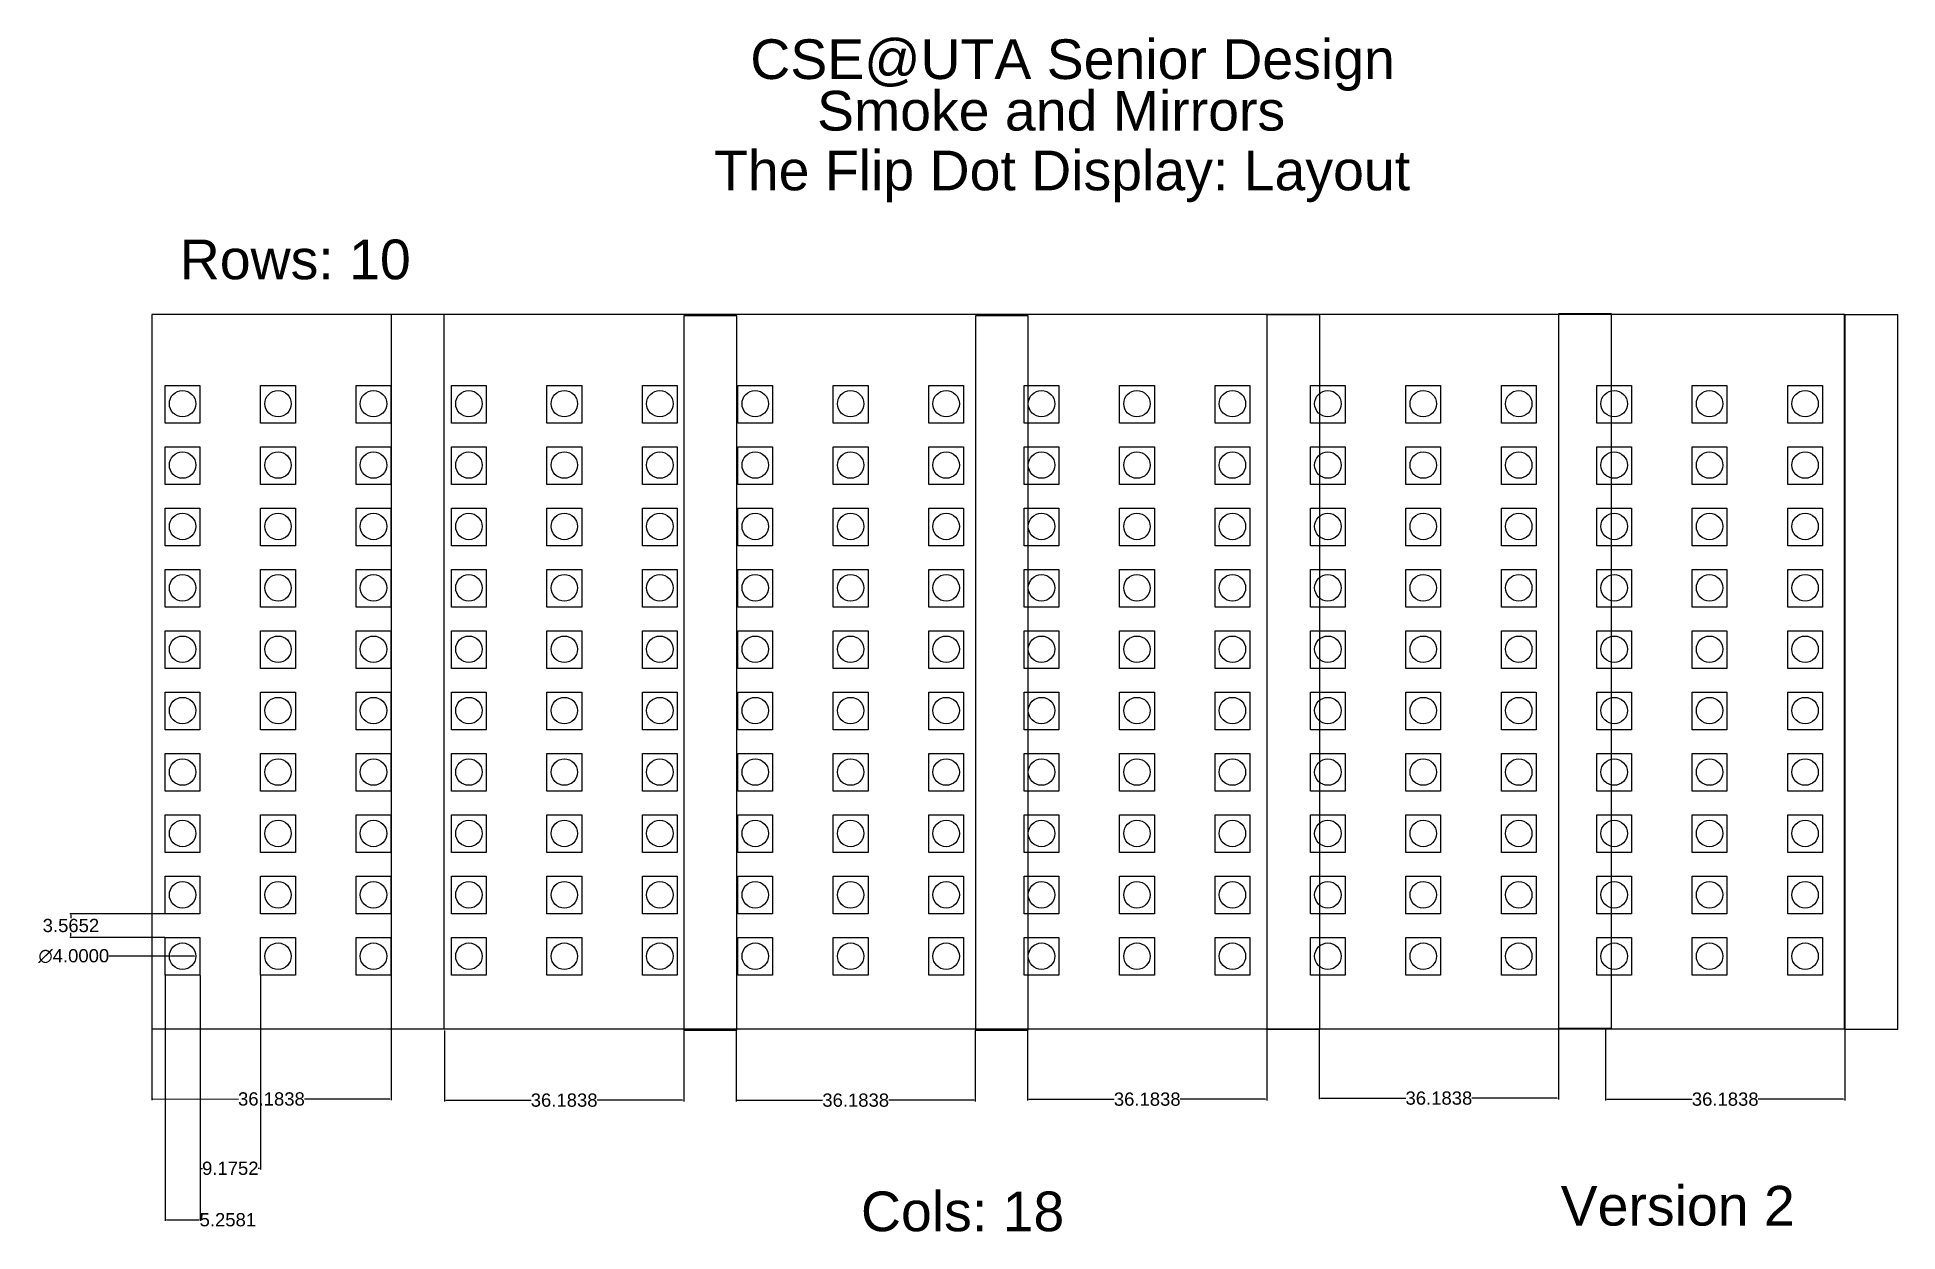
# Model space of a CAD drawing. Header units: inches. Extents: x -17 to 264, y -31 to 150.
import ezdxf

# ---------------------------------------------------------------- set-up
doc = ezdxf.new("R2010")
doc.units = ezdxf.units.IN
doc.header["$MEASUREMENT"] = 0
doc.layers.get('Defpoints').update_dxf_attribs({"color": 2})
doc.layers.add('Hidden', color=1, linetype='Continuous')
doc.layers.add('Layer1', color=2, linetype='Continuous')
doc.styles.add('Annotative', font='Arial.ttf')
doc.styles.get("Standard").update_dxf_attribs({"font": 'Arial.ttf'})
doc.dimstyles.get("Standard").update_dxf_attribs({"dimtxt": 2, "dimasz": 0.18, "dimexe": 0.18, "dimexo": 0.0625, "dimgap": 0.09, "dimtad": 0, "dimtih": 1, "dimtoh": 1, "dimdec": 4, "dimzin": 0, "dimdsep": 46, "dimtxsty": 'Standard', "dimcen": 0.09, "dimadec": 0, "dimazin": 0, "dimtfac": 1, "dimtdec": 4, "dimtofl": 0, "dimtmove": 0, "dimatfit": 2, "dimfxl": 1, "dimtolj": 1, "dimtzin": 0, "dimarcsym": 0})

# ---------------------------------------------------------------- blocks, each defined once
blk = doc.blocks.new('*D2')
at = {"color": 0, "lineweight": -2, "transparency": 16777216}
for p, q in [((0, -0.05), (0, -10.76)), ((36.19, -0.06), (36.19, -10.77)), ((0.18, -10.58), (13.09, -10.59)), ((36.01, -10.59), (23.09, -10.59))]:
    blk.add_line(p, q, dxfattribs=at)
at = {"color": 0, "transparency": 16777216}
for points in [[(0.18, -10.55), (0.18, -10.61), (0, -10.58)], [(36.01, -10.56), (36.01, -10.62), (36.19, -10.59)]]:
    blk.add_solid(points, dxfattribs=at)
at = {"layer": 'Defpoints', "color": 0, "transparency": 16777216}
for p in [(0, 0.01), (36.19, 0), (36.19, -10.59)]:
    blk.add_point(p, dxfattribs=at)
at = {"color": 0, "transparency": 16777216, "insert": (18.09, -10.59), "char_height": 2, "width": 2.5943, "attachment_point": 5}
blk.add_mtext('\\A1;36.1838', dxfattribs=at)
blk = doc.blocks.new('*D4')
at = {"color": 0, "lineweight": -2, "transparency": 16777216}
for p, q in [((44.27, -0.24), (44.26, -10.95)), ((80.45, -0.24), (80.45, -10.95)), ((44.45, -10.77), (57.36, -10.77)), ((80.27, -10.77), (67.36, -10.77))]:
    blk.add_line(p, q, dxfattribs=at)
at = {"color": 0, "transparency": 16777216}
for points in [[(44.45, -10.74), (44.45, -10.8), (44.26, -10.77)], [(80.27, -10.74), (80.27, -10.8), (80.45, -10.77)]]:
    blk.add_solid(points, dxfattribs=at)
at = {"layer": 'Defpoints', "color": 0, "transparency": 16777216}
for p in [(44.27, -0.17), (80.45, -0.18), (80.45, -10.77)]:
    blk.add_point(p, dxfattribs=at)
at = {"color": 0, "transparency": 16777216, "insert": (62.36, -10.77), "char_height": 2, "width": 2.5943, "attachment_point": 5}
blk.add_mtext('\\A1;36.1838', dxfattribs=at)
blk = doc.blocks.new('*D6')
at = {"color": 0, "lineweight": -2, "transparency": 16777216}
for p, q in [((88.36, -0.24), (88.36, -10.95)), ((124.54, -0.25), (124.54, -10.96)), ((88.54, -10.77), (101.45, -10.77)), ((124.36, -10.78), (111.45, -10.77))]:
    blk.add_line(p, q, dxfattribs=at)
at = {"color": 0, "transparency": 16777216}
for points in [[(88.54, -10.74), (88.54, -10.8), (88.36, -10.77)], [(124.36, -10.75), (124.36, -10.81), (124.54, -10.78)]]:
    blk.add_solid(points, dxfattribs=at)
at = {"layer": 'Defpoints', "color": 0, "transparency": 16777216}
for p in [(88.36, -0.18), (124.54, -0.19), (124.54, -10.78)]:
    blk.add_point(p, dxfattribs=at)
at = {"color": 0, "transparency": 16777216, "insert": (106.45, -10.77), "char_height": 2, "width": 2.5943, "attachment_point": 5}
blk.add_mtext('\\A1;36.1838', dxfattribs=at)
blk = doc.blocks.new('*D8')
at = {"color": 0, "lineweight": -2, "transparency": 16777216}
for p, q in [((132.45, -0.08), (132.45, -10.79)), ((168.63, -0.09), (168.63, -10.8)), ((132.63, -10.61), (145.54, -10.62)), ((168.45, -10.62), (155.54, -10.62))]:
    blk.add_line(p, q, dxfattribs=at)
at = {"color": 0, "transparency": 16777216}
for points in [[(132.63, -10.58), (132.63, -10.64), (132.45, -10.61)], [(168.45, -10.59), (168.45, -10.65), (168.63, -10.62)]]:
    blk.add_solid(points, dxfattribs=at)
at = {"layer": 'Defpoints', "color": 0, "transparency": 16777216}
for p in [(132.45, -0.02), (168.63, -0.03), (168.63, -10.62)]:
    blk.add_point(p, dxfattribs=at)
at = {"color": 0, "transparency": 16777216, "insert": (150.54, -10.62), "char_height": 2, "width": 2.5943, "attachment_point": 5}
blk.add_mtext('\\A1;36.1838', dxfattribs=at)
blk = doc.blocks.new('*D10')
at = {"color": 0, "lineweight": -2, "transparency": 16777216}
for p, q in [((176.56, 0.08), (176.56, -10.63)), ((212.75, 0.07), (212.74, -10.64)), ((176.74, -10.45), (189.65, -10.46)), ((212.56, -10.46), (199.65, -10.46))]:
    blk.add_line(p, q, dxfattribs=at)
at = {"color": 0, "transparency": 16777216}
for points in [[(176.74, -10.42), (176.74, -10.48), (176.56, -10.45)], [(212.56, -10.43), (212.56, -10.49), (212.74, -10.46)]]:
    blk.add_solid(points, dxfattribs=at)
at = {"layer": 'Defpoints', "color": 0, "transparency": 16777216}
for p in [(176.56, 0.14), (212.75, 0.13), (212.74, -10.46)]:
    blk.add_point(p, dxfattribs=at)
at = {"color": 0, "transparency": 16777216, "insert": (194.65, -10.46), "char_height": 2, "width": 2.5943, "attachment_point": 5}
blk.add_mtext('\\A1;36.1838', dxfattribs=at)
blk = doc.blocks.new('*D12')
at = {"color": 0, "lineweight": -2, "transparency": 16777216}
for p, q in [((219.86, -0.08), (219.85, -10.79)), ((256.04, -0.09), (256.04, -10.8)), ((220.03, -10.61), (232.94, -10.61)), ((255.86, -10.62), (242.95, -10.62))]:
    blk.add_line(p, q, dxfattribs=at)
at = {"color": 0, "transparency": 16777216}
for points in [[(220.03, -10.58), (220.03, -10.64), (219.85, -10.61)], [(255.86, -10.59), (255.86, -10.65), (256.04, -10.62)]]:
    blk.add_solid(points, dxfattribs=at)
at = {"layer": 'Defpoints', "color": 0, "transparency": 16777216}
for p in [(219.86, -0.02), (256.04, -0.03), (256.04, -10.62)]:
    blk.add_point(p, dxfattribs=at)
at = {"color": 0, "transparency": 16777216, "insert": (237.95, -10.62), "char_height": 2, "width": 2.5943, "attachment_point": 5}
blk.add_mtext('\\A1;36.1838', dxfattribs=at)
blk = doc.blocks.new('*U13')
at = {"layer": 'Hidden'}
blk.add_circle((0, 0), 2, dxfattribs=at)
blk = doc.blocks.new('*U14')
at = {"color": 0, "linetype": 'ByBlock', "lineweight": -2, "transparency": 16777216}
for p in [(0, 83.53), (14.43, 83.53), (28.87, 83.53), (43.3, 83.53), (57.73, 83.53), (72.17, 83.53), (86.6, 83.53), (101.03, 83.53), (115.47, 83.53), (129.9, 83.53), (144.33, 83.53), (158.77, 83.53), (173.2, 83.53), (187.63, 83.53), (202.07, 83.53), (216.5, 83.53), (230.93, 83.53), (245.37, 83.53), (0, 74.25), (14.43, 74.25), (28.87, 74.25), (43.3, 74.25), (57.73, 74.25), (72.17, 74.25), (86.6, 74.25), (101.03, 74.25), (115.47, 74.25), (129.9, 74.25), (144.33, 74.25), (158.77, 74.25), (173.2, 74.25), (187.63, 74.25), (202.07, 74.25), (216.5, 74.25), (230.93, 74.25), (245.37, 74.25), (0, 64.97), (14.43, 64.97), (28.87, 64.97), (43.3, 64.97), (57.73, 64.97), (72.17, 64.97), (86.6, 64.97), (101.03, 64.97), (115.47, 64.97), (129.9, 64.97), (144.33, 64.97), (158.77, 64.97), (173.2, 64.97), (187.63, 64.97), (202.07, 64.97), (216.5, 64.97), (230.93, 64.97), (245.37, 64.97), (0, 55.69), (14.43, 55.69), (28.87, 55.69), (43.3, 55.69), (57.73, 55.69), (72.17, 55.69), (86.6, 55.69), (101.03, 55.69), (115.47, 55.69), (129.9, 55.69), (144.33, 55.69), (158.77, 55.69), (173.2, 55.69), (187.63, 55.69), (202.07, 55.69), (216.5, 55.69), (230.93, 55.69), (245.37, 55.69), (0, 46.41), (14.43, 46.41), (28.87, 46.41), (43.3, 46.41), (57.73, 46.41), (72.17, 46.41), (86.6, 46.41), (101.03, 46.41), (115.47, 46.41), (129.9, 46.41), (144.33, 46.41), (158.77, 46.41), (173.2, 46.41), (187.63, 46.41), (202.07, 46.41), (216.5, 46.41), (230.93, 46.41), (245.37, 46.41), (0, 37.13), (14.43, 37.13), (28.87, 37.13), (43.3, 37.13), (57.73, 37.13), (72.17, 37.13), (86.6, 37.13), (101.03, 37.13), (115.47, 37.13), (129.9, 37.13), (144.33, 37.13), (158.77, 37.13), (173.2, 37.13), (187.63, 37.13), (202.07, 37.13), (216.5, 37.13), (230.93, 37.13), (245.37, 37.13), (0, 27.84), (14.43, 27.84), (28.87, 27.84), (43.3, 27.84), (57.73, 27.84), (72.17, 27.84), (86.6, 27.84), (101.03, 27.84), (115.47, 27.84), (129.9, 27.84), (144.33, 27.84), (158.77, 27.84), (173.2, 27.84), (187.63, 27.84), (202.07, 27.84), (216.5, 27.84), (230.93, 27.84), (245.37, 27.84), (0, 18.56), (14.43, 18.56), (28.87, 18.56), (43.3, 18.56), (57.73, 18.56), (72.17, 18.56), (86.6, 18.56), (101.03, 18.56), (115.47, 18.56), (129.9, 18.56), (144.33, 18.56), (158.77, 18.56), (173.2, 18.56), (187.63, 18.56), (202.07, 18.56), (216.5, 18.56), (230.93, 18.56), (245.37, 18.56), (0, 9.28), (14.43, 9.28), (28.87, 9.28), (43.3, 9.28), (57.73, 9.28), (72.17, 9.28), (86.6, 9.28), (101.03, 9.28), (115.47, 9.28), (129.9, 9.28), (144.33, 9.28), (158.77, 9.28), (173.2, 9.28), (187.63, 9.28), (202.07, 9.28), (216.5, 9.28), (230.93, 9.28), (245.37, 9.28), (0, 0), (14.43, 0), (28.87, 0), (43.3, 0), (57.73, 0), (72.17, 0), (86.6, 0), (101.03, 0), (115.47, 0), (129.9, 0), (144.33, 0), (158.77, 0), (173.2, 0), (187.63, 0), (202.07, 0), (216.5, 0), (230.93, 0), (245.37, 0)]:
    blk.add_blockref('*U13', p, dxfattribs=at)
blk = doc.blocks.new('*U15')
blk.add_lwpolyline([(-2.63, 2.85), (2.63, 2.85), (2.63, -2.85), (-2.63, -2.85)], close=True)
blk = doc.blocks.new('*U16')
at = {"layer": 'Layer1', "color": 0, "linetype": 'ByBlock', "lineweight": -2, "transparency": 16777216}
for p in [(0, 83.43), (14.43, 83.43), (28.87, 83.43), (43.3, 83.43), (57.73, 83.43), (72.17, 83.43), (86.6, 83.43), (101.03, 83.43), (115.47, 83.43), (129.9, 83.43), (144.33, 83.43), (158.77, 83.43), (173.2, 83.43), (187.63, 83.43), (202.07, 83.43), (216.5, 83.43), (230.93, 83.43), (245.37, 83.43), (0, 74.16), (14.43, 74.16), (28.87, 74.16), (43.3, 74.16), (57.73, 74.16), (72.17, 74.16), (86.6, 74.16), (101.03, 74.16), (115.47, 74.16), (129.9, 74.16), (144.33, 74.16), (158.77, 74.16), (173.2, 74.16), (187.63, 74.16), (202.07, 74.16), (216.5, 74.16), (230.93, 74.16), (245.37, 74.16), (0, 64.89), (14.43, 64.89), (28.87, 64.89), (43.3, 64.89), (57.73, 64.89), (72.17, 64.89), (86.6, 64.89), (101.03, 64.89), (115.47, 64.89), (129.9, 64.89), (144.33, 64.89), (158.77, 64.89), (173.2, 64.89), (187.63, 64.89), (202.07, 64.89), (216.5, 64.89), (230.93, 64.89), (245.37, 64.89), (0, 55.62), (14.43, 55.62), (28.87, 55.62), (43.3, 55.62), (57.73, 55.62), (72.17, 55.62), (86.6, 55.62), (101.03, 55.62), (115.47, 55.62), (129.9, 55.62), (144.33, 55.62), (158.77, 55.62), (173.2, 55.62), (187.63, 55.62), (202.07, 55.62), (216.5, 55.62), (230.93, 55.62), (245.37, 55.62), (0, 46.35), (14.43, 46.35), (28.87, 46.35), (43.3, 46.35), (57.73, 46.35), (72.17, 46.35), (86.6, 46.35), (101.03, 46.35), (115.47, 46.35), (129.9, 46.35), (144.33, 46.35), (158.77, 46.35), (173.2, 46.35), (187.63, 46.35), (202.07, 46.35), (216.5, 46.35), (230.93, 46.35), (245.37, 46.35), (0, 37.08), (14.43, 37.08), (28.87, 37.08), (43.3, 37.08), (57.73, 37.08), (72.17, 37.08), (86.6, 37.08), (101.03, 37.08), (115.47, 37.08), (129.9, 37.08), (144.33, 37.08), (158.77, 37.08), (173.2, 37.08), (187.63, 37.08), (202.07, 37.08), (216.5, 37.08), (230.93, 37.08), (245.37, 37.08), (0, 27.81), (14.43, 27.81), (28.87, 27.81), (43.3, 27.81), (57.73, 27.81), (72.17, 27.81), (86.6, 27.81), (101.03, 27.81), (115.47, 27.81), (129.9, 27.81), (144.33, 27.81), (158.77, 27.81), (173.2, 27.81), (187.63, 27.81), (202.07, 27.81), (216.5, 27.81), (230.93, 27.81), (245.37, 27.81), (0, 18.54), (14.43, 18.54), (28.87, 18.54), (43.3, 18.54), (57.73, 18.54), (72.17, 18.54), (86.6, 18.54), (101.03, 18.54), (115.47, 18.54), (129.9, 18.54), (144.33, 18.54), (158.77, 18.54), (173.2, 18.54), (187.63, 18.54), (202.07, 18.54), (216.5, 18.54), (230.93, 18.54), (245.37, 18.54), (0, 9.27), (14.43, 9.27), (28.87, 9.27), (43.3, 9.27), (57.73, 9.27), (72.17, 9.27), (86.6, 9.27), (101.03, 9.27), (115.47, 9.27), (129.9, 9.27), (144.33, 9.27), (158.77, 9.27), (173.2, 9.27), (187.63, 9.27), (202.07, 9.27), (216.5, 9.27), (230.93, 9.27), (245.37, 9.27), (0, 0), (14.43, 0), (28.87, 0), (43.3, 0), (57.73, 0), (72.17, 0), (86.6, 0), (101.03, 0), (115.47, 0), (129.9, 0), (144.33, 0), (158.77, 0), (173.2, 0), (187.63, 0), (202.07, 0), (216.5, 0), (230.93, 0), (245.37, 0)]:
    blk.add_blockref('*U15', p, dxfattribs=at)
blk = doc.blocks.new('*D20')
at = {"color": 0, "lineweight": -2, "transparency": 16777216}
for p, q in [((7.29, 8.08), (7.29, -21.25)), ((16.46, 8.08), (16.46, -21.25)), ((7.47, -21.07), (7.66, -21.07)), ((16.28, -21.07), (16.08, -21.07))]:
    blk.add_line(p, q, dxfattribs=at)
at = {"color": 0, "transparency": 16777216}
for points in [[(7.47, -21.04), (7.47, -21.1), (7.29, -21.07)], [(16.28, -21.04), (16.28, -21.1), (16.46, -21.07)]]:
    blk.add_solid(points, dxfattribs=at)
at = {"layer": 'Defpoints', "color": 0, "transparency": 16777216}
for p in [(7.29, 8.15), (16.46, 8.15), (16.46, -21.07)]:
    blk.add_point(p, dxfattribs=at)
at = {"color": 0, "transparency": 16777216, "insert": (11.87, -21.07), "char_height": 2, "attachment_point": 5}
blk.add_mtext('\\A1;9.1752', dxfattribs=at)
blk = doc.blocks.new('*D21')
at = {"color": 0, "lineweight": -2, "transparency": 16777216}
for p, q in [((1.97, 17.42), (-12.41, 17.42)), ((-12.23, 17.24), (-12.23, 16.74)), ((-12.23, 14.03), (-12.23, 14.53)), ((1.97, 13.85), (-12.41, 13.85))]:
    blk.add_line(p, q, dxfattribs=at)
at = {"color": 0, "transparency": 16777216}
for points in [[(-12.26, 17.24), (-12.2, 17.24), (-12.23, 17.42)], [(-12.26, 14.03), (-12.2, 14.03), (-12.23, 13.85)]]:
    blk.add_solid(points, dxfattribs=at)
at = {"layer": 'Defpoints', "color": 0, "transparency": 16777216}
for p in [(-12.23, 17.42), (2.03, 17.42), (2.03, 13.85)]:
    blk.add_point(p, dxfattribs=at)
at = {"color": 0, "transparency": 16777216, "insert": (-12.23, 15.63), "char_height": 2, "attachment_point": 5}
blk.add_mtext('\\A1;3.5652', dxfattribs=at)
blk = doc.blocks.new('*D22')
at = {"color": 0, "lineweight": -2, "transparency": 16777216}
for p, q in [((2.66, 11), (-6.49, 11.01)), ((6.48, 11), (2.84, 11))]:
    blk.add_line(p, q, dxfattribs=at)
at = {"color": 0, "transparency": 16777216}
for points in [[(2.84, 11.03), (2.84, 10.97), (2.66, 11)], [(6.48, 11.03), (6.48, 10.97), (6.66, 11)]]:
    blk.add_solid(points, dxfattribs=at)
at = {"layer": 'Defpoints', "color": 0, "transparency": 16777216}
for p in [(2.66, 11), (6.66, 11)]:
    blk.add_point(p, dxfattribs=at)
at = {"color": 0, "transparency": 16777216, "insert": (-11.8, 11.01), "char_height": 2, "attachment_point": 5}
blk.add_mtext('\\A1;∅4.0000', dxfattribs=at)
blk = doc.blocks.new('*D23')
at = {"color": 0, "lineweight": -2, "transparency": 16777216}
for p, q in [((2.03, 8.08), (2.03, -29.03)), ((7.29, 8.08), (7.29, -29.03)), ((2.21, -28.85), (7.11, -28.85)), ((7.29, -28.85), (7.47, -28.85))]:
    blk.add_line(p, q, dxfattribs=at)
at = {"color": 0, "transparency": 16777216}
for points in [[(2.21, -28.82), (2.21, -28.88), (2.03, -28.85)], [(7.11, -28.82), (7.11, -28.88), (7.29, -28.85)]]:
    blk.add_solid(points, dxfattribs=at)
at = {"layer": 'Defpoints', "color": 0, "transparency": 16777216}
for p in [(2.03, 8.15), (7.29, 8.15), (7.29, -28.85)]:
    blk.add_point(p, dxfattribs=at)
at = {"color": 0, "transparency": 16777216, "insert": (11.5, -28.85), "char_height": 2, "attachment_point": 5}
blk.add_mtext('\\A1;5.2581', dxfattribs=at)

msp = doc.modelspace()

# ---------------------------------------------------------------- linework, layer by layer
for points in [[(0.00403, 0.00775), (256.00403, 0.00775), (256.00403, 108.00775), (0.00403, 108.00775)], [(36.18784, 0), (44.19803, 0), (44.19803, 108), (36.18784, 108)], [(80.45111, -0.18147), (88.46129, -0.18147), (88.46129, 107.81853), (80.45111, 107.81853)], [(124.54446, -0.18543), (132.55465, -0.18543), (132.55465, 107.81457), (124.54446, 107.81457)], [(168.63267, -0.0287), (176.64286, -0.0287), (176.64286, 107.9713), (168.63267, 107.9713)], [(212.74607, 0.13024), (220.75626, 0.13024), (220.75626, 108.13024), (212.74607, 108.13024)], [(256.03972, -0.02713), (264.04991, -0.02713), (264.04991, 107.97287), (256.03972, 107.97287)]]:
    msp.add_lwpolyline(points, close=True)

# ---------------------------------------------------------------- block references
msp.add_blockref('*U14', (4.6577, 10.99809))
at = {"layer": 'Layer1'}
msp.add_blockref('*U16', (4.6577, 10.99809), dxfattribs=at)

# ---------------------------------------------------------------- texts
at = {"ltscale": 0.5, "style": 'Annotative'}
for s, p in [('CSE@UTA Senior Design', (90.51128, 143.6104)), ('Smoke and Mirrors', (100.60606, 135.82)), ('The Flip Dot Display: Layout', (85.02114, 126.79023)), ('Rows: 10', (4.22743, 113.34047)), ('Cols: 18', (107.25037, -30.5743)), ('Version 2', (213.0655, -29.72588))]:
    msp.add_text(s, height=6, dxfattribs=at).set_placement(p)

# ---------------------------------------------------------------- dimensions: what is measured, and where the dimension line sits
dim = msp.add_linear_dim(base=(-12.22693, 17.41577), p1=(2.0277, 13.85061), p2=(2.0277, 17.41577), angle=90, dimstyle='Standard')
dim.commit()
dim.dimension.update_dxf_attribs({"geometry": '*D21', "text_midpoint": (-12.22693, 15.63319)})
dim = msp.add_diameter_dim_2p(p1=(6.6577, 10.99614), p2=(2.6577, 11.00003), dimstyle='Standard')
dim.commit()
dim.dimension.update_dxf_attribs({"geometry": '*D22', "text_midpoint": (-11.80101, 11.00893), "dimtype": 163})
for base, p1, p2, picture, middle in [((7.28584, -28.8468), (2.0277, 8.14557), (7.28584, 8.14557), '*D23', (11.49854, -28.8468)), ((16.46103, -21.07066), (7.28584, 8.14557), (16.46103, 8.14557), '*D20', (11.87343, -21.07066))]:
    dim = msp.add_linear_dim(base=base, p1=p1, p2=p2, dimstyle='Standard')
    dim.commit()
    dim.dimension.update_dxf_attribs({"geometry": picture, "text_midpoint": middle})
for p1, p2, picture, middle in [((0.00403, 0.00775), (36.18784, 0), '*D2', (18.09367, -10.58825)), ((176.56227, 0.13799), (212.74607, 0.13024), '*D10', (194.6519, -10.45801)), ((44.2673, -0.17372), (80.45111, -0.18147), '*D4', (62.35694, -10.76972)), ((88.36065, -0.17768), (124.54446, -0.18543), '*D6', (106.45029, -10.77368)), ((132.44887, -0.02095), (168.63267, -0.0287), '*D8', (150.5385, -10.61695)), ((219.85591, -0.01938), (256.03972, -0.02713), '*D12', (237.94555, -10.61538))]:
    dim = msp.add_aligned_dim(p1=p1, p2=p2, distance=-10.59213, dimstyle='Standard')
    dim.commit()
    dim.dimension.update_dxf_attribs({"geometry": picture, "text_midpoint": middle})

doc.saveas('drawing.dxf')
